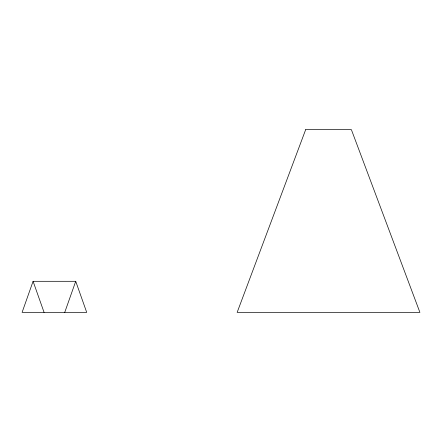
<?xml version="1.0" encoding="UTF-8"?>
<svg xmlns="http://www.w3.org/2000/svg" width="442" height="442" viewBox="0 0 442 442"><rect width="100%" height="100%" fill="white"/><g stroke="black" fill="none" stroke-linecap="round" stroke-linejoin="round"><path stroke-width="0.66" d="M33.084 281.305L22.1 312.372L86.709 312.372L75.726 281.305L33.084 281.305L44.067 312.372M64.742 312.372L75.726 281.305M305.682 129.628L237.155 312.372L419.9 312.372L351.368 129.628L305.682 129.628"/></g></svg>
